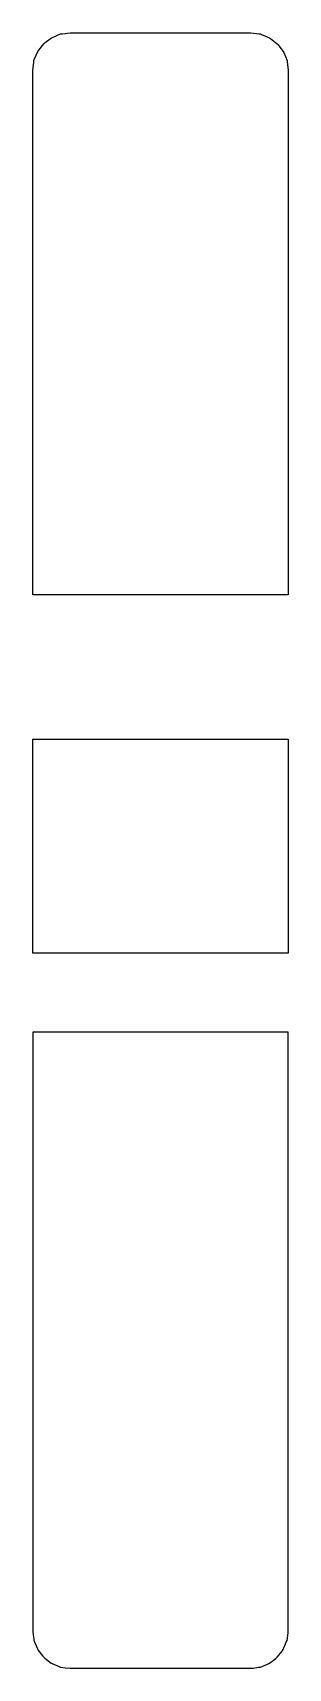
# Model space of a CAD drawing. Header units: metres. Extents: x 2.4 to 16, y -16 to 71.
import ezdxf

# ---------------------------------------------------------------- set-up
doc = ezdxf.new("R2010")
doc.units = ezdxf.units.M

msp = doc.modelspace()

# ---------------------------------------------------------------- linework, layer by layer
for p, q in [((2.986, 70.414), (3.061, 70.472)), ((3.061, 70.472), (3.4, 70.732)), ((3.4, 70.732), (3.488, 70.768)), ((3.488, 70.768), (3.882, 70.932)), ((3.882, 70.932), (3.977, 70.944)), ((3.977, 70.944), (4.4, 71)), ((4.4, 71), (7.918, 71)), ((7.918, 71), (13.591, 71)), ((13.591, 71), (14, 71)), ((14, 71), (14.457, 70.94)), ((14.457, 70.94), (14.518, 70.932)), ((14.518, 70.932), (14.574, 70.908)), ((14.574, 70.908), (15, 70.732)), ((15, 70.732), (15.049, 70.695)), ((15.049, 70.695), (15.414, 70.414)), ((2.468, 69.518), (2.504, 69.605)), ((2.504, 69.605), (2.668, 70)), ((2.668, 70), (2.726, 70.075)), ((2.726, 70.075), (2.986, 70.414)), ((15.414, 70.414), (15.452, 70.366)), ((15.452, 70.366), (15.732, 70)), ((15.732, 70), (15.756, 69.943)), ((15.756, 69.943), (15.932, 69.518)), ((2.4, 69), (2.456, 69.423)), ((2.4, 63.18), (2.4, 69)), ((2.456, 69.423), (2.468, 69.518)), ((15.932, 69.518), (15.94, 69.457)), ((15.94, 69.457), (16, 69)), ((16, 69), (16, 63.101)), ((2.4, 62.685), (2.4, 63.18)), ((2.4, 62.128), (2.4, 62.685)), ((16, 63.101), (16, 62.117)), ((2.4, 61.56), (2.4, 62.128)), ((16, 62.117), (16, 61.064)), ((2.4, 55.603), (2.4, 61.56)), ((16, 61.064), (16, 60.039)), ((16, 60.039), (16, 57.28)), ((16, 57.28), (16, 56.515)), ((16, 56.515), (16, 55.612)), ((2.4, 55.26), (2.4, 55.603)), ((2.4, 54.837), (2.4, 55.26)), ((2.4, 54.388), (2.4, 54.837)), ((16, 55.612), (16, 53.468)), ((2.4, 53.965), (2.4, 54.388)), ((2.4, 53.609), (2.4, 53.965)), ((2.4, 50.212), (2.4, 53.609)), ((16, 53.468), (16, 52.368)), ((16, 52.368), (16, 51.315)), ((16, 51.315), (16, 45.845)), ((16, 51.315), (16, 51.315)), ((2.4, 47.724), (2.4, 50.212)), ((2.4, 45.845), (2.4, 47.724)), ((2.4, 42.086), (2.4, 45.845)), ((16, 45.845), (16, 42.086)), ((2.4, 41.634), (2.4, 42.086)), ((16, 42.086), (16, 41.091)), ((2.4, 41.091), (2.4, 41.634)), ((3.962, 41.091), (2.4, 41.091)), ((16, 41.091), (3.962, 41.091)), ((2.4, 32.983), (2.4, 33.425)), ((2.4, 33.425), (14.438, 33.425)), ((14.438, 33.425), (16, 33.425)), ((14.438, 33.425), (14.438, 33.425)), ((16, 33.425), (16, 32.431)), ((2.4, 32.431), (2.4, 32.983)), ((2.4, 28.871), (2.4, 32.431)), ((16, 32.431), (16, 26.497)), ((2.4, 26.497), (2.4, 28.871)), ((2.4, 24.471), (2.4, 26.497)), ((16, 26.497), (16, 22.039)), ((2.4, 22.039), (2.4, 24.471)), ((9.402, 22.039), (2.4, 22.039)), ((16, 22.039), (9.402, 22.039)), ((8.998, 17.837), (2.4, 17.837)), ((2.4, 17.837), (2.4, 15.855)), ((16, 17.837), (8.998, 17.837)), ((16, 13.378), (16, 17.837)), ((2.4, 15.855), (2.4, 13.378)), ((2.4, 13.378), (2.4, 11.897)), ((16, 11.897), (16, 13.378)), ((2.4, 11.897), (2.4, 8.926)), ((16, 9.541), (16, 11.897)), ((2.4, 8.926), (2.4, 7.257)), ((16, 9.533), (16, 9.541)), ((16, 9.529), (16, 9.533)), ((16, 8.472), (16, 9.529)), ((16, 3.169), (16, 8.472)), ((2.4, 7.257), (2.4, 5.658)), ((2.4, 5.658), (2.4, 4.352)), ((2.4, 4.352), (2.4, 3.923)), ((2.4, 3.923), (2.4, 3.5)), ((2.4, 3.5), (2.4, -0.366)), ((16, 1.922), (16, 3.169)), ((16, 0.625), (16, 1.922)), ((16, -0.492), (16, 0.625)), ((2.4, -0.366), (2.4, -0.915)), ((16, -2.306), (16, -0.492)), ((2.4, -0.915), (2.4, -1.421)), ((2.4, -1.421), (2.4, -1.838)), ((2.4, -1.838), (2.4, -4.607)), ((16, -3.351), (16, -2.306)), ((16, -2.306), (16, -2.306)), ((16, -4.493), (16, -3.351)), ((2.4, -4.607), (2.4, -5.167)), ((2.4, -5.167), (2.4, -5.244)), ((16, -5.64), (16, -4.493)), ((2.4, -5.244), (2.4, -13.968)), ((16, -5.656), (16, -5.64)), ((16, -5.672), (16, -5.656)), ((16, -6.753), (16, -5.672)), ((16, -6.774), (16, -6.753)), ((16, -7.727), (16, -6.774)), ((16, -8.509), (16, -7.727)), ((16, -14), (16, -8.509)), ((2.4, -13.968), (2.4, -14)), ((2.4, -14), (2.404, -14.065)), ((2.404, -14.065), (2.428, -14.214)), ((2.428, -14.214), (2.456, -14.427)), ((2.456, -14.427), (2.463, -14.496)), ((2.463, -14.496), (2.468, -14.518)), ((2.468, -14.518), (2.483, -14.561)), ((2.483, -14.561), (2.648, -14.959)), ((15.732, -15), (15.89, -14.618)), ((15.89, -14.618), (15.932, -14.518)), ((15.932, -14.518), (15.956, -14.394)), ((15.956, -14.394), (15.994, -14.104)), ((15.994, -14.104), (16, -14)), ((2.648, -14.959), (2.668, -15)), ((2.668, -15), (2.68, -15.02)), ((2.68, -15.02), (2.943, -15.362)), ((2.943, -15.362), (2.986, -15.414)), ((2.986, -15.414), (3.039, -15.458)), ((3.039, -15.458), (3.382, -15.721)), ((14.999, -15.733), (15.328, -15.48)), ((15.328, -15.48), (15.414, -15.414)), ((15.414, -15.414), (15.666, -15.086)), ((15.666, -15.086), (15.732, -15)), ((3.382, -15.721), (3.401, -15.732)), ((3.401, -15.732), (3.442, -15.753)), ((3.442, -15.753), (3.839, -15.917)), ((3.839, -15.917), (3.882, -15.932)), ((3.882, -15.932), (3.905, -15.937)), ((3.905, -15.937), (4.126, -15.973)), ((4.126, -15.973), (4.4, -16)), ((4.4, -16), (8.203, -16)), ((8.203, -16), (14, -16)), ((14, -16), (14.133, -15.989)), ((14.133, -15.989), (14.41, -15.946)), ((14.41, -15.946), (14.518, -15.932)), ((14.518, -15.932), (14.899, -15.774)), ((14.899, -15.774), (14.999, -15.733))]:
    msp.add_line(p, q)

doc.saveas('drawing.dxf')
